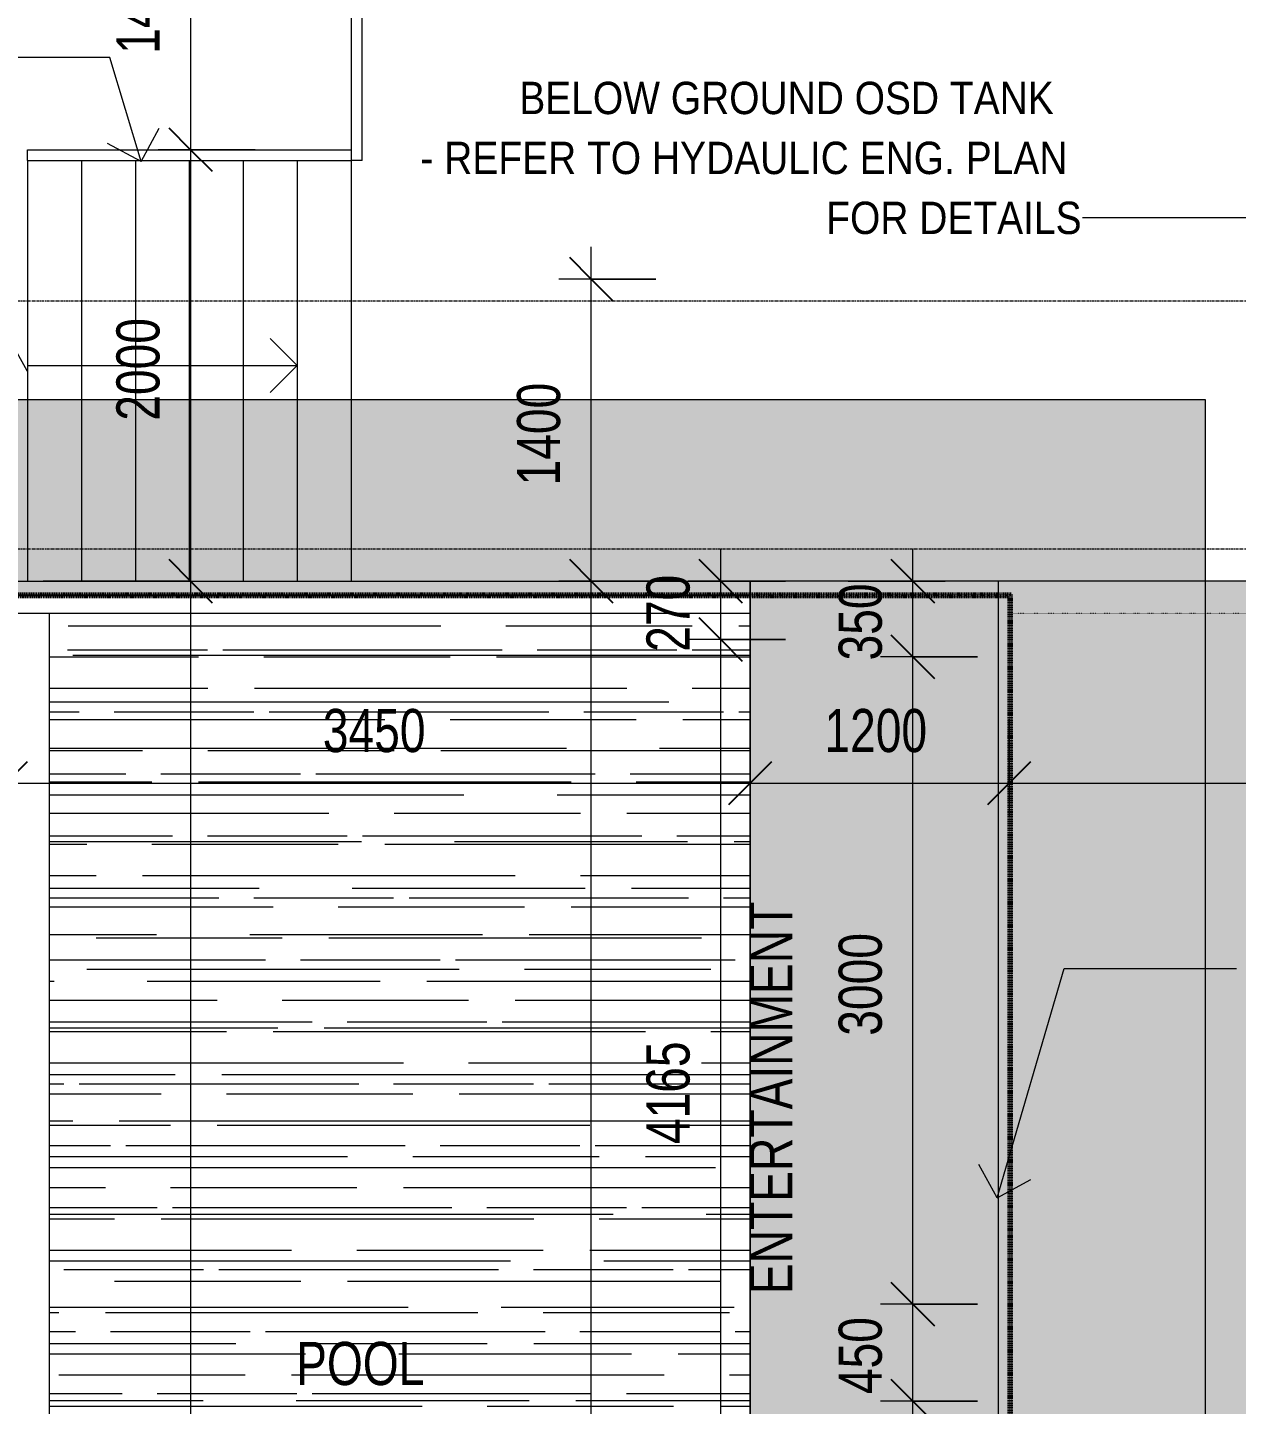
# Model space of a CAD drawing. Header units: millimetres. Extents: x -3370 to 37592, y -25802 to 13127.
# Drawn here: x 784 to 6388, y 1493 to 7874 of the extents above; entities that cross this region are included whole.
import ezdxf

# ---------------------------------------------------------------- set-up
doc = ezdxf.new("R2010")
doc.units = ezdxf.units.MM
for name, pattern in [('Dash - Tight', [4.5, 3, -1.5]), ('Dot - Tight', [1, 0, -1]), ('Grid Line', [22.225, 12.7, -3.175, 3.175, -3.175]), ('pool fencing', [16, 5, -1, 0, -1, 0, -1, 5, -1, 0, -1, 0, -1])]:
    doc.linetypes.add(name, pattern=pattern)
for name, color, linetype, lineweight in [('2 Hoop survey', 8, 'Continuous', 9), ('A-ANNO-DIMS', 211, 'Continuous', 9), ('A-ANNO-DIMS-100', 211, 'Continuous', 9), ('A-DETL', 90, 'Continuous', 9), ('A-DETL-GENF', 92, 'Continuous', 9), ('A-FLOR', 192, 'Continuous', 18), ('A-FLOR-HRAL', 11, 'Continuous', 9), ('A-WALL', 113, 'Continuous', 18), ('C-BLDG-PADS', 91, 'Continuous', 9), ('G-ANNO-TEXT', 231, 'Continuous', 9), ('S-GRID', 1, 'Continuous', 9), ('S-STRS', 31, 'Continuous', 9), ('S-STRS-ANNO', 31, 'Continuous', 9), ('默认', 18, 'Continuous', 9)]:
    doc.layers.add(name, color=color, linetype=linetype, lineweight=lineweight)
doc.styles.add('Avenir', font='', dxfattribs={"width": 0.9, "height": 150})
doc.styles.add('Avenir_1', font='', dxfattribs={"width": 0.8, "height": 200})
doc.styles.get('Avenir').set_extended_font_data('Avenir')
doc.styles.get('Avenir_1').set_extended_font_data('Avenir')
doc.dimstyles.new('OJID-2_0mm_Diagonal_Tick', dxfattribs={"dimscale": 304.8, "dimtxt": 282.499429, "dimasz": 0.656168, "dimexe": 0.492126, "dimexo": 0.0625, "dimgap": 0.164042, "dimtad": 1, "dimdsep": 46, "dimtxsty": 'Avenir_1', "dimblk1": 'OBLIQUE', "dimblk2": 'OBLIQUE', "dimsah": 1, "dimcen": 0.09, "dimdle": 0.492126, "dimazin": 3, "dimtfac": 1, "dimtdec": 4, "dimtix": 1, "dimtmove": 0, "dimatfit": 3, "dimfxl": 0.984252, "dimfxlon": 1, "dimtvp": 1, "dimtolj": 1, "dimarcsym": 2})

# ---------------------------------------------------------------- blocks, each defined once
blk = doc.blocks.new('栏杆扶手 - 栏杆扶手-1798544-Lower Ground Floor')
at = {"layer": 'A-FLOR-HRAL'}
for p, q in [((784, 7308.4), (2034, 7308.4)), ((784, 7257.6), (784, 7308.4)), ((2034, 7308.4), (2284, 7308.4)), ((2284, 7308.4), (2284, 7257.6)), ((784, 7257.6), (2034, 7257.6)), ((2034, 7257.6), (2284, 7257.6))]:
    blk.add_line(p, q, dxfattribs=at)
blk = doc.blocks.new('2 Hoop survey-1260670-Lower Ground Floor')
at = {"layer": '默认', "color": 9, "flags": 128}
blk.add_lwpolyline([(49214.1, 16468.8), (49211.7, 16472.5), (49127.1, 16624.9), (48263.5, 17962.6), (47501.5, 19181.7), (46739.6, 20400.8), (45977.6, 21620), (45909.9, 21738.5), (45825.2, 21874), (45740.6, 21992.5), (45655.9, 22128), (45588.2, 22246.5), (45503.5, 22381.9), (45501.6, 22384.6)], dxfattribs=at)
blk = doc.blocks.new('栏杆扶手 - 栏杆扶手-2018875-Lower Ground Floor')
at = {"layer": 'A-FLOR-HRAL'}
for p, q in [((5884, 8708.4), (2284, 8708.4)), ((2284, 8708.4), (2334.8, 8657.6)), ((2284, 8708.4), (2284, 7257.6)), ((5884, 8708.4), (5884, 8657.6)), ((2334.8, 8657.6), (5884, 8657.6)), ((2334.8, 7257.6), (2334.8, 8657.6)), ((2334.8, 7257.6), (2284, 7257.6))]:
    blk.add_line(p, q, dxfattribs=at)
blk = doc.blocks.new('DIMBLOCK22-Lower Ground Floor')
at = {"layer": 'A-ANNO-DIMS-100', "lineweight": 25}
for p, q in [((4888, 1508.4), (4788, 1608.4)), ((4888, 1508.4), (4988, 1408.4)), ((4888, -1491.6), (4788, -1391.6)), ((4888, -1491.6), (4988, -1591.6))]:
    blk.add_line(p, q, dxfattribs=at)
at = {"layer": 'A-ANNO-DIMS-100'}
for p, q in [((5188, 1508.4), (4738, 1508.4)), ((4888, -1491.6), (4888, 1508.4)), ((4888, 1508.4), (5188, 1508.4)), ((5188, -1491.6), (4738, -1491.6)), ((4888, -1491.6), (5188, -1491.6))]:
    blk.add_line(p, q, dxfattribs=at)
at = {"layer": 'A-ANNO-DIMS-100', "color": 0, "insert": (4543.9, -247.8), "char_height": 200, "width": 614.719, "attachment_point": 1, "rotation": 90, "line_spacing_factor": 1.129998, "style": 'Avenir_1'}
blk.add_mtext('3000', dxfattribs=at)
blk = doc.blocks.new('_Oblique')
at = {"color": 0, "linetype": 'ByBlock', "lineweight": -2}
blk.add_line((-0.5, -0.5), (0.5, 0.5), dxfattribs=at)
blk = doc.blocks.new('DIMBLOCK23-Lower Ground Floor')
at = {"layer": 'A-ANNO-DIMS-100', "lineweight": 25}
for p, q in [((4888, 1958.4), (4788, 2058.4)), ((4888, 1958.4), (4988, 1858.4)), ((4888, 1508.4), (4788, 1608.4)), ((4888, 1508.4), (4988, 1408.4))]:
    blk.add_line(p, q, dxfattribs=at)
at = {"layer": 'A-ANNO-DIMS-100'}
for p, q in [((5188, 1958.4), (4738, 1958.4)), ((4888, 1508.4), (4888, 1958.4)), ((4888, 1958.4), (5188, 1958.4)), ((5188, 1508.4), (4738, 1508.4)), ((4888, 1508.4), (5188, 1508.4))]:
    blk.add_line(p, q, dxfattribs=at)
at = {"layer": 'A-ANNO-DIMS-100', "color": 0, "insert": (4543.9, 1541.3), "char_height": 200, "width": 461.039, "attachment_point": 1, "rotation": 90, "line_spacing_factor": 1.129998, "style": 'Avenir_1'}
blk.add_mtext('450', dxfattribs=at)
blk = doc.blocks.new('DIMBLOCK24-Lower Ground Floor')
at = {"layer": 'A-ANNO-DIMS-100', "lineweight": 25}
for p, q in [((4888, 4958.4), (4788, 5058.4)), ((4888, 4958.4), (4988, 4858.4)), ((4888, 1958.4), (4788, 2058.4)), ((4888, 1958.4), (4988, 1858.4))]:
    blk.add_line(p, q, dxfattribs=at)
at = {"layer": 'A-ANNO-DIMS-100'}
for p, q in [((5188, 4958.4), (4738, 4958.4)), ((4888, 1958.4), (4888, 4958.4)), ((4888, 4958.4), (5188, 4958.4)), ((5188, 1958.4), (4738, 1958.4)), ((4888, 1958.4), (5188, 1958.4))]:
    blk.add_line(p, q, dxfattribs=at)
at = {"layer": 'A-ANNO-DIMS-100', "color": 0, "insert": (4543.9, 3202.2), "char_height": 200, "width": 614.719, "attachment_point": 1, "rotation": 90, "line_spacing_factor": 1.129998, "style": 'Avenir_1'}
blk.add_mtext('3000', dxfattribs=at)
blk = doc.blocks.new('DIMBLOCK25-Lower Ground Floor')
at = {"layer": 'A-ANNO-DIMS-100'}
for p, q in [((4888, 4958.4), (4888, 5458.4)), ((4588, 5308.4), (5038, 5308.4)), ((4888, 5308.4), (4588, 5308.4)), ((5188, 4958.4), (4738, 4958.4)), ((4888, 4958.4), (5188, 4958.4))]:
    blk.add_line(p, q, dxfattribs=at)
at = {"layer": 'A-ANNO-DIMS-100', "lineweight": 25}
for p, q in [((4888, 5308.4), (4788, 5408.4)), ((4888, 5308.4), (4988, 5208.4)), ((4888, 4958.4), (4788, 5058.4)), ((4888, 4958.4), (4988, 4858.4))]:
    blk.add_line(p, q, dxfattribs=at)
at = {"layer": 'A-ANNO-DIMS-100', "color": 0, "insert": (4543.9, 4941.3), "char_height": 200, "width": 461.039, "attachment_point": 1, "rotation": 90, "line_spacing_factor": 1.129998, "style": 'Avenir_1'}
blk.add_mtext('350', dxfattribs=at)
blk = doc.blocks.new('DIMBLOCK31-Lower Ground Floor')
at = {"layer": 'A-ANNO-DIMS-100', "lineweight": 25}
for p, q in [((1539.9, 8708.4), (1439.9, 8808.4)), ((1539.9, 8708.4), (1639.9, 8608.4)), ((1539.9, 7308.4), (1439.9, 7408.4)), ((1539.9, 7308.4), (1639.9, 7208.4))]:
    blk.add_line(p, q, dxfattribs=at)
at = {"layer": 'A-ANNO-DIMS-100'}
for p, q in [((1539.9, 8858.4), (1539.9, 7308.4)), ((856.4, 8708.4), (1689.9, 8708.4)), ((1539.9, 8708.4), (856.4, 8708.4)), ((1839.9, 7308.4), (1389.9, 7308.4)), ((1539.9, 7308.4), (1839.9, 7308.4))]:
    blk.add_line(p, q, dxfattribs=at)
at = {"layer": 'A-ANNO-DIMS-100', "color": 0, "insert": (1195.8, 7752.2), "char_height": 200, "width": 614.719, "attachment_point": 1, "rotation": 90, "line_spacing_factor": 1.129998, "style": 'Avenir_1'}
blk.add_mtext('1400', dxfattribs=at)
blk = doc.blocks.new('DIMBLOCK32-Lower Ground Floor')
at = {"layer": 'A-ANNO-DIMS-100', "lineweight": 25}
for p, q in [((1539.9, 7308.4), (1439.9, 7408.4)), ((1539.9, 7308.4), (1639.9, 7208.4)), ((1539.9, 5308.4), (1439.9, 5408.4)), ((1539.9, 5308.4), (1639.9, 5208.4))]:
    blk.add_line(p, q, dxfattribs=at)
at = {"layer": 'A-ANNO-DIMS-100'}
for p, q in [((1839.9, 7308.4), (1389.9, 7308.4)), ((1539.9, 7308.4), (1539.9, 5308.4)), ((1539.9, 7308.4), (1839.9, 7308.4)), ((856.4, 5308.4), (1689.9, 5308.4)), ((1539.9, 5308.4), (856.4, 5308.4))]:
    blk.add_line(p, q, dxfattribs=at)
at = {"layer": 'A-ANNO-DIMS-100', "color": 0, "insert": (1195.8, 6052.2), "char_height": 200, "width": 614.719, "attachment_point": 1, "rotation": 90, "line_spacing_factor": 1.129998, "style": 'Avenir_1'}
blk.add_mtext('2000', dxfattribs=at)
blk = doc.blocks.new('DIMBLOCK33-Lower Ground Floor')
at = {"layer": 'A-ANNO-DIMS-100', "lineweight": 25}
for p, q in [((1539.9, 5308.4), (1439.9, 5408.4)), ((1539.9, 5308.4), (1639.9, 5208.4)), ((1539.9, -5221.6), (1439.9, -5121.6)), ((1539.9, -5221.6), (1639.9, -5321.6))]:
    blk.add_line(p, q, dxfattribs=at)
at = {"layer": 'A-ANNO-DIMS-100'}
for p, q in [((856.4, 5308.4), (1689.9, 5308.4)), ((1539.9, 5308.4), (856.4, 5308.4)), ((1539.9, 5308.4), (1539.9, -5221.6)), ((1239.9, -5221.6), (1689.9, -5221.6)), ((1539.9, -5221.6), (1239.9, -5221.6))]:
    blk.add_line(p, q, dxfattribs=at)
at = {"layer": 'A-ANNO-DIMS-100', "color": 0, "insert": (1195.8, -276.8), "char_height": 200, "width": 768.398, "attachment_point": 1, "rotation": 90, "line_spacing_factor": 1.129998, "style": 'Avenir_1'}
blk.add_mtext('10530', dxfattribs=at)
blk = doc.blocks.new('DIMBLOCK35-Lower Ground Floor')
at = {"layer": 'A-ANNO-DIMS-100', "lineweight": 25}
for p, q in [((3397.1, 5308.4), (3297.1, 5408.4)), ((3397.1, 5308.4), (3497.1, 5208.4)), ((3397.1, -5291.6), (3297.1, -5191.6)), ((3397.1, -5291.6), (3497.1, -5391.6))]:
    blk.add_line(p, q, dxfattribs=at)
at = {"layer": 'A-ANNO-DIMS-100'}
for p, q in [((3697.1, 5308.4), (3247.1, 5308.4)), ((3397.1, -5441.6), (3397.1, 5308.4)), ((3397.1, 5308.4), (3697.1, 5308.4)), ((3697.1, -5291.6), (3247.1, -5291.6)), ((3397.1, -5291.6), (3697.1, -5291.6))]:
    blk.add_line(p, q, dxfattribs=at)
at = {"layer": 'A-ANNO-DIMS-100', "color": 0, "insert": (3052.9, -311.8), "char_height": 200, "width": 768.398, "attachment_point": 1, "rotation": 90, "line_spacing_factor": 1.129998, "style": 'Avenir_1'}
blk.add_mtext('10600', dxfattribs=at)
blk = doc.blocks.new('DIMBLOCK36-Lower Ground Floor')
at = {"layer": 'A-ANNO-DIMS-100'}
for p, q in [((3397.1, 5308.4), (3397.1, 6858.4)), ((3697.1, 6708.4), (3247.1, 6708.4)), ((3397.1, 6708.4), (3697.1, 6708.4)), ((3697.1, 5308.4), (3247.1, 5308.4)), ((3397.1, 5308.4), (3697.1, 5308.4))]:
    blk.add_line(p, q, dxfattribs=at)
at = {"layer": 'A-ANNO-DIMS-100', "lineweight": 25}
for p, q in [((3397.1, 6708.4), (3297.1, 6808.4)), ((3397.1, 6708.4), (3497.1, 6608.4)), ((3397.1, 5308.4), (3297.1, 5408.4)), ((3397.1, 5308.4), (3497.1, 5208.4))]:
    blk.add_line(p, q, dxfattribs=at)
at = {"layer": 'A-ANNO-DIMS-100', "color": 0, "insert": (3052.9, 5752.2), "char_height": 200, "width": 614.719, "attachment_point": 1, "rotation": 90, "line_spacing_factor": 1.129998, "style": 'Avenir_1'}
blk.add_mtext('1400', dxfattribs=at)
blk = doc.blocks.new('DIMBLOCK42-Lower Ground Floor')
at = {"layer": 'A-ANNO-DIMS-100', "lineweight": 25}
for p, q in [((3997.1, 5038.4), (3897.1, 5138.4)), ((3997.1, 5038.4), (4097.1, 4938.4)), ((3997.1, 873.4), (3897.1, 973.4)), ((3997.1, 873.4), (4097.1, 773.4))]:
    blk.add_line(p, q, dxfattribs=at)
at = {"layer": 'A-ANNO-DIMS-100'}
for p, q in [((4297.1, 5038.4), (3847.1, 5038.4)), ((3997.1, 873.4), (3997.1, 5038.4)), ((3997.1, 5038.4), (4297.1, 5038.4)), ((4297.1, 873.4), (3847.1, 873.4)), ((3997.1, 873.4), (4297.1, 873.4))]:
    blk.add_line(p, q, dxfattribs=at)
at = {"layer": 'A-ANNO-DIMS-100', "color": 0, "char_height": 200, "attachment_point": 1, "rotation": 90, "line_spacing_factor": 1.129998, "style": 'Avenir_1'}
for s, insert, width in [('ENTERTAINMENT', (4129.6, 2004.8), 2282.595), ('4165', (3652.9, 2699.7), 614.719)]:
    blk.add_mtext(s, dxfattribs=dict(at, insert=insert, width=width))
blk = doc.blocks.new('DIMBLOCK43-Lower Ground Floor')
at = {"layer": 'A-ANNO-DIMS-100'}
for p, q in [((3997.1, 5038.4), (3997.1, 5458.4)), ((4297.1, 5308.4), (3847.1, 5308.4)), ((3997.1, 5308.4), (4297.1, 5308.4)), ((4297.1, 5038.4), (3847.1, 5038.4)), ((3997.1, 5038.4), (4297.1, 5038.4))]:
    blk.add_line(p, q, dxfattribs=at)
at = {"layer": 'A-ANNO-DIMS-100', "lineweight": 25}
for p, q in [((3997.1, 5308.4), (3897.1, 5408.4)), ((3997.1, 5308.4), (4097.1, 5208.4)), ((3997.1, 5038.4), (3897.1, 5138.4)), ((3997.1, 5038.4), (4097.1, 4938.4))]:
    blk.add_line(p, q, dxfattribs=at)
at = {"layer": 'A-ANNO-DIMS-100', "color": 0, "insert": (3652.9, 4981.3), "char_height": 200, "width": 461.039, "attachment_point": 1, "rotation": 90, "line_spacing_factor": 1.129998, "style": 'Avenir_1'}
blk.add_mtext('270', dxfattribs=at)
blk = doc.blocks.new('DIMBLOCK45-Lower Ground Floor')
at = {"layer": 'A-ANNO-DIMS-100'}
for p, q in [((684, 4672.3), (684, 4222.3)), ((684, 4372.3), (684, 4672.3)), ((4134, 4672.3), (4134, 4222.3)), ((4134, 4372.3), (4134, 4672.3)), ((684, 4372.3), (4134, 4372.3))]:
    blk.add_line(p, q, dxfattribs=at)
at = {"layer": 'A-ANNO-DIMS-100', "lineweight": 25}
for p, q in [((684, 4372.3), (784, 4472.3)), ((4134, 4372.3), (4234, 4472.3)), ((684, 4372.3), (584, 4272.3)), ((4134, 4372.3), (4034, 4272.3))]:
    blk.add_line(p, q, dxfattribs=at)
at = {"layer": 'A-ANNO-DIMS-100', "color": 0, "insert": (2152.9, 4716.5), "char_height": 200, "width": 614.719, "attachment_point": 1, "line_spacing_factor": 1.129998, "style": 'Avenir_1'}
blk.add_mtext('3450', dxfattribs=at)
blk = doc.blocks.new('DIMBLOCK46-Lower Ground Floor')
at = {"layer": 'A-ANNO-DIMS-100'}
for p, q in [((4134, 4672.3), (4134, 4222.3)), ((4134, 4372.3), (4134, 4672.3)), ((5334, 4672.3), (5334, 4222.3)), ((5334, 4372.3), (5334, 4672.3)), ((4134, 4372.3), (5334, 4372.3))]:
    blk.add_line(p, q, dxfattribs=at)
at = {"layer": 'A-ANNO-DIMS-100', "lineweight": 25}
for p, q in [((4134, 4372.3), (4234, 4472.3)), ((5334, 4372.3), (5434, 4472.3)), ((4134, 4372.3), (4034, 4272.3)), ((5334, 4372.3), (5234, 4272.3))]:
    blk.add_line(p, q, dxfattribs=at)
at = {"layer": 'A-ANNO-DIMS-100', "color": 0, "insert": (4477.9, 4716.5), "char_height": 200, "width": 614.719, "attachment_point": 1, "line_spacing_factor": 1.129998, "style": 'Avenir_1'}
blk.add_mtext('1200', dxfattribs=at)
blk = doc.blocks.new('DIMBLOCK47-Lower Ground Floor')
at = {"layer": 'A-ANNO-DIMS-100'}
for p, q in [((5334, 4672.3), (5334, 4222.3)), ((5334, 4372.3), (5334, 4672.3)), ((8584, 4672.3), (8584, 4222.3)), ((8584, 4372.3), (8584, 4672.3)), ((5334, 4372.3), (8734, 4372.3))]:
    blk.add_line(p, q, dxfattribs=at)
at = {"layer": 'A-ANNO-DIMS-100', "lineweight": 25}
for p, q in [((5334, 4372.3), (5434, 4472.3)), ((8584, 4372.3), (8684, 4472.3)), ((5334, 4372.3), (5234, 4272.3)), ((8584, 4372.3), (8484, 4272.3))]:
    blk.add_line(p, q, dxfattribs=at)
at = {"layer": 'A-ANNO-DIMS-100', "color": 0, "insert": (6702.9, 4716.5), "char_height": 200, "width": 614.719, "attachment_point": 1, "line_spacing_factor": 1.129998, "style": 'Avenir_1'}
blk.add_mtext('3250', dxfattribs=at)

msp = doc.modelspace()

# ---------------------------------------------------------------- hatches: boundary and pattern name
at = {"layer": 'A-DETL-GENF'}
for color, points in [(7, [(-1295.96, -6121.636), (2284.04, -6121.636), (2284.04, -5291.636), (4134.04, -5291.636), (4134.04, -5221.636), (-465.96, -5221.636), (-465.96, -5211.636), (-395.96, -5211.636), (-396.752, 5238.364), (-465.96, 5238.364), (-465.96, 5248.364), (4134.04, 5248.364), (4134.04, 5308.364), (6244.04, 5308.364), (6244.04, 6148.364), (-1295.96, 6148.364), (-1295.96, -6041.331)]), (7, [(6244.04, -6121.636), (6244.04, 5308.364), (4134.04, 5308.364), (4134.04, 5248.364), (5344.04, 5248.364), (5344.04, -5221.636), (4134.04, -5221.636), (4134.04, -5291.636), (2284.04, -5291.636), (2284.04, -6121.636), (2642.285, -6121.636), (2642.285, -5839.527), (4242.285, -5839.527), (4242.285, -6121.636), (5344.04, -6121.636)]), (2, [(5339.04, -5221.636), (5344.04, -5221.636), (5344.04, 5248.364), (4134.04, 5248.364), (4134.04, 5238.364), (5334.04, 5238.364), (5334.04, -5211.636), (4134.04, -5211.636), (4134.04, -5221.636), (5334.04, -5221.636)])]:
    msp.add_hatch(color=color, dxfattribs=at).paths.add_polyline_path(points)
h = msp.add_hatch(color=2, dxfattribs=at)
h.paths.add_polyline_path([(6244.04, -5291.636), (8584.04, -5291.636), (8584.04, 5308.364), (6244.04, 5308.364), (6244.04, -5221.636)])
h.paths.add_polyline_path([(5334.04, -5211.636), (5334.04, 5238.364), (4134.04, 5238.364), (4134.04, -5211.636), (4334.04, -5211.636)])
h = msp.add_hatch(color=150, dxfattribs=at)
h.paths.add_polyline_path([(4134.04, -5221.636), (4134.04, -5211.636), (-465.96, -5211.636), (-465.96, -5221.636), (4056.165, -5221.636)])
h.paths.add_polyline_path([(-395.852, -5141.636), (-385.96, -5141.636), (-385.96, 5158.364), (-395.852, 5158.364), (-395.852, -5058.545)])
h.paths.add_polyline_path([(4134.04, 5238.364), (4134.04, 5248.364), (-465.96, 5248.364), (-465.96, 5238.364), (3134.04, 5238.364)])
h = msp.add_hatch(dxfattribs=at)
h.set_pattern_fill('FP_5', color=133, style=0, pattern_type=2)
h.set_pattern_definition([(0, (0, 0), (474.98, 215.9), [3238.5, -431.8, 1079.5, -215.9]), (0, (287.15, 107.95), (-215.9, 287.147), [647.7, -71.247, 1295.4, -161.925]), (0, (107.95, 183.51), (1122.68, 144.653), [1727.2, -302.26, 863.6, -215.9])])
h.paths.add_polyline_path([(2284.04, -5141.636), (4134.04, -5141.636), (4134.04, 5158.364), (884.04, 5158.364), (884.04, -5141.636), (1750.032, -5141.636)])

# ---------------------------------------------------------------- linework, layer by layer
at = {"layer": 'A-DETL'}
for p, q in [((6244.04, 6148.364), (-1295.96, 6148.364)), ((6244.04, 5308.364), (6244.04, 6148.364)), ((8584.04, 5308.364), (4134.04, 5308.364)), ((4134.04, 5308.364), (4134.04, -5291.636)), ((6244.04, -6121.636), (6244.04, 5308.364)), ((4134.04, 5158.364), (884.04, 5158.364)), ((884.04, 5158.364), (884.04, -5141.636)), ((4134.04, -5141.636), (4134.04, 5158.364))]:
    msp.add_line(p, q, dxfattribs=at)
at = {"layer": 'A-DETL', "linetype": 'Dash - Tight'}
for p, q in [((5284.04, 5308.364), (5284.04, 5248.364)), ((5284.04, 5238.45), (5284.04, -5211.723))]:
    msp.add_line(p, q, dxfattribs=at)
at = {"layer": 'A-DETL', "linetype": 'pool fencing', "lineweight": 50}
for p, q in [((4134.04, 5248.364), (-465.96, 5248.364)), ((-465.96, 5238.364), (4134.04, 5238.364)), ((5344.04, 5248.364), (4134.04, 5248.364)), ((4134.04, 5238.364), (5334.04, 5238.364)), ((5334.04, 5238.364), (5334.04, -5211.636)), ((5344.04, -5221.636), (5344.04, 5248.364))]:
    msp.add_line(p, q, dxfattribs=at)
at = {"layer": 'A-DETL', "linetype": 'Dot - Tight'}
msp.add_line((8344.04, 5158.364), (5344.04, 5158.364), dxfattribs=at)
at = {"layer": 'A-FLOR'}
for p, q in [((8584.04, 5308.364), (4134.04, 5308.364)), ((4134.04, 5158.364), (4134.04, -5211.636))]:
    msp.add_line(p, q, dxfattribs=at)
at = {"layer": 'A-WALL'}
for p, q in [((-465.96, 5308.364), (4134.04, 5308.364)), ((4134.04, 5248.364), (4134.04, 5308.364)), ((4134.04, 5158.364), (4134.04, 5238.364)), ((4134.04, 5158.364), (-385.96, 5158.364))]:
    msp.add_line(p, q, dxfattribs=at)
at = {"layer": 'C-BLDG-PADS'}
for p, q in [((2284.04, 7257.564), (2284.04, 5308.364)), ((2284.04, 5308.364), (4134.04, 5308.364))]:
    msp.add_line(p, q, dxfattribs=at)
at = {"layer": 'G-ANNO-TEXT', "color": 7}
for p, q in [((1166.244, 7735.419), (-726.601, 7735.419)), ((1310.442, 7252.917), (1166.244, 7735.419)), ((1310.442, 7252.917), (1394.415, 7408.476)), ((1310.442, 7252.917), (1154.883, 7336.89)), ((7185.447, 6992.473), (5674.944, 6992.473)), ((5279.23, 2450.425), (5589.733, 3514.402)), ((5589.733, 3514.402), (6387.763, 3514.402)), ((5279.23, 2450.425), (5194.253, 2605.438)), ((5279.23, 2450.425), (5434.242, 2535.401))]:
    msp.add_line(p, q, dxfattribs=at)
at = {"layer": 'S-GRID', "linetype": 'Grid Line'}
for p, q in [((-1062.147, 6608.364), (36838.524, 6608.364)), ((-1062.147, 5458.364), (36838.524, 5458.364))]:
    msp.add_line(p, q, dxfattribs=at)
at = {"layer": 'S-STRS'}
for p, q in [((784.04, 7257.564), (784.04, 5308.364)), ((1034.04, 7257.564), (1034.04, 5308.364)), ((1284.04, 7257.564), (1284.04, 5308.364)), ((1534.04, 7257.564), (1534.04, 5308.364)), ((1784.04, 7257.564), (1784.04, 5308.364)), ((2034.04, 7257.564), (2034.04, 5308.364)), ((2284.04, 7257.564), (2284.04, 5308.364)), ((2034.04, 5308.364), (2284.04, 5308.364))]:
    msp.add_line(p, q, dxfattribs=at)
at = {"layer": 'S-STRS', "linetype": 'Dash - Tight'}
for p, q in [((784.04, 7257.564), (784.04, 5308.364)), ((1034.04, 7257.564), (1034.04, 5308.364)), ((1284.04, 7257.564), (1284.04, 5308.364)), ((1534.04, 7257.564), (1534.04, 5308.364)), ((1784.04, 7257.564), (1784.04, 5308.364)), ((2034.04, 7257.564), (2034.04, 5308.364))]:
    msp.add_line(p, q, dxfattribs=at)
at = {"layer": 'S-STRS-ANNO'}
for p, q in [((2034.04, 6308.364), (1909.04, 6433.364)), ((784.04, 6308.364), (1034.04, 6308.364)), ((1034.04, 6308.364), (1284.04, 6308.364)), ((1284.04, 6308.364), (1534.04, 6308.364)), ((1534.04, 6308.364), (1784.04, 6308.364)), ((1784.04, 6308.364), (2034.04, 6308.364)), ((2034.04, 6308.364), (1909.04, 6183.364))]:
    msp.add_line(p, q, dxfattribs=at)

# ---------------------------------------------------------------- block references
at = {"layer": '2 Hoop survey', "color": 9}
msp.add_blockref('2 Hoop survey-1260670-Lower Ground Floor', (-48430.024, -10188.937), dxfattribs=at)
at = {"layer": 'A-FLOR-HRAL'}
for name in ['栏杆扶手 - 栏杆扶手-2018875-Lower Ground Floor', '栏杆扶手 - 栏杆扶手-1798544-Lower Ground Floor']:
    msp.add_blockref(name, (0, 0), dxfattribs=at)

# ---------------------------------------------------------------- texts
at = {"layer": 'G-ANNO-TEXT', "color": 7, "attachment_point": 1}
for s, insert, char_height, width, style in [('BELOW GROUND OSD TANK', (3063.613, 7623.098), 150, 3167.46731, 'Avenir'), ('- REFER TO HYDAULIC ENG. PLAN ', (2605.222, 7345.286), 150, 3723.03675, 'Avenir'), ('FOR DETAILS ', (4486.41, 7067.473), 150, 1443.0375, 'Avenir'), ('POOL', (2029.021, 1783.339), 200, 769.62, 'Avenir_1')]:
    msp.add_mtext(s, dxfattribs=dict(at, insert=insert, char_height=char_height, width=width, style=style))

# ---------------------------------------------------------------- dimensions: what is measured, and where the dimension line sits
at = {"layer": 'A-ANNO-DIMS'}
for base, p1, p2, override, picture, middle in [((1539.943, 7308.364), (856.407, 8708.364), (1839.943, 7308.364), {"dimfxl": 1710.947807}, 'DIMBLOCK31-Lower Ground Floor', (1386.553, 8008.364)), ((1539.943, 5308.364), (1839.943, 7308.364), (856.407, 5308.364), {"dimfxl": 2228.753553}, 'DIMBLOCK32-Lower Ground Floor', (1386.553, 6308.364)), ((3397.064, 6708.364), (3697.064, 5308.364), (3697.064, 6708.364), {"dimfxl": 1400}, 'DIMBLOCK36-Lower Ground Floor', (3243.674, 6008.364)), ((3997.064, 5308.364), (4297.064, 5038.364), (4297.064, 5308.364), {"dimfxl": 270}, 'DIMBLOCK43-Lower Ground Floor', (3843.674, 5173.364)), ((4888.03, 5308.364), (5188.03, 4958.364), (4588.03, 5308.364), {"dimfxl": 694.622199}, 'DIMBLOCK25-Lower Ground Floor', (4734.641, 5133.364)), ((1539.943, -5221.636), (856.407, 5308.364), (1239.943, -5221.636), {"dimfxl": 10536.982471}, 'DIMBLOCK33-Lower Ground Floor', (1386.553, 43.364)), ((3397.064, 5308.364), (3697.064, -5291.636), (3697.064, 5308.364), {"dimfxl": 10600}, 'DIMBLOCK35-Lower Ground Floor', (3243.674, 8.364)), ((4888.03, 4958.364), (5188.03, 1958.364), (5188.03, 4958.364), {"dimfxl": 3000}, 'DIMBLOCK24-Lower Ground Floor', (4734.641, 3458.364)), ((4888.03, 1958.364), (5188.03, 1508.364), (5188.03, 1958.364), {"dimfxl": 450}, 'DIMBLOCK23-Lower Ground Floor', (4734.641, 1733.364)), ((4888.03, 1508.364), (5188.03, -1491.636), (5188.03, 1508.364), {"dimfxl": 3000}, 'DIMBLOCK22-Lower Ground Floor', (4734.641, 8.364))]:
    dim = msp.add_linear_dim(base=base, p1=p1, p2=p2, angle=90, dimstyle='OJID-2_0mm_Diagonal_Tick', override=override, dxfattribs=at)
    dim.commit()
    dim.dimension.update_dxf_attribs({"geometry": picture, "text_midpoint": middle})
dim = msp.add_linear_dim(base=(3997.064, 5038.364), p1=(4297.064, 873.364), p2=(4297.064, 5038.364), angle=90, text='<>\\XENTERTAINMENT', dimstyle='OJID-2_0mm_Diagonal_Tick', override={"dimfxl": 4165}, dxfattribs=at)
dim.commit()
dim.dimension.update_dxf_attribs({"geometry": 'DIMBLOCK42-Lower Ground Floor', "text_midpoint": (3997.064, 2955.864)})
for base, p1, p2, override, picture, middle in [((4134.04, 4372.327), (684.04, 4672.327), (4134.04, 4672.327), {"dimfxl": 3450}, 'DIMBLOCK45-Lower Ground Floor', (2409.04, 4525.717)), ((5334.04, 4372.327), (4134.04, 4672.327), (5334.04, 4672.327), {"dimfxl": 1200}, 'DIMBLOCK46-Lower Ground Floor', (4734.04, 4525.717)), ((8584.04, 4372.327), (5334.04, 4672.327), (8584.04, 4672.327), {"dimfxl": 3250}, 'DIMBLOCK47-Lower Ground Floor', (6959.04, 4525.717))]:
    dim = msp.add_linear_dim(base=base, p1=p1, p2=p2, dimstyle='OJID-2_0mm_Diagonal_Tick', override=override, dxfattribs=at)
    dim.commit()
    dim.dimension.update_dxf_attribs({"geometry": picture, "text_midpoint": middle})

doc.saveas('drawing.dxf')
